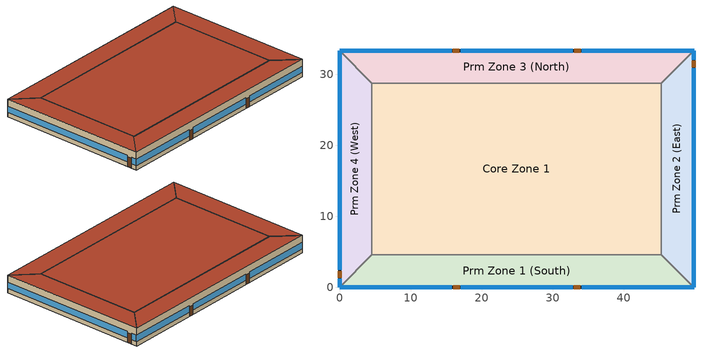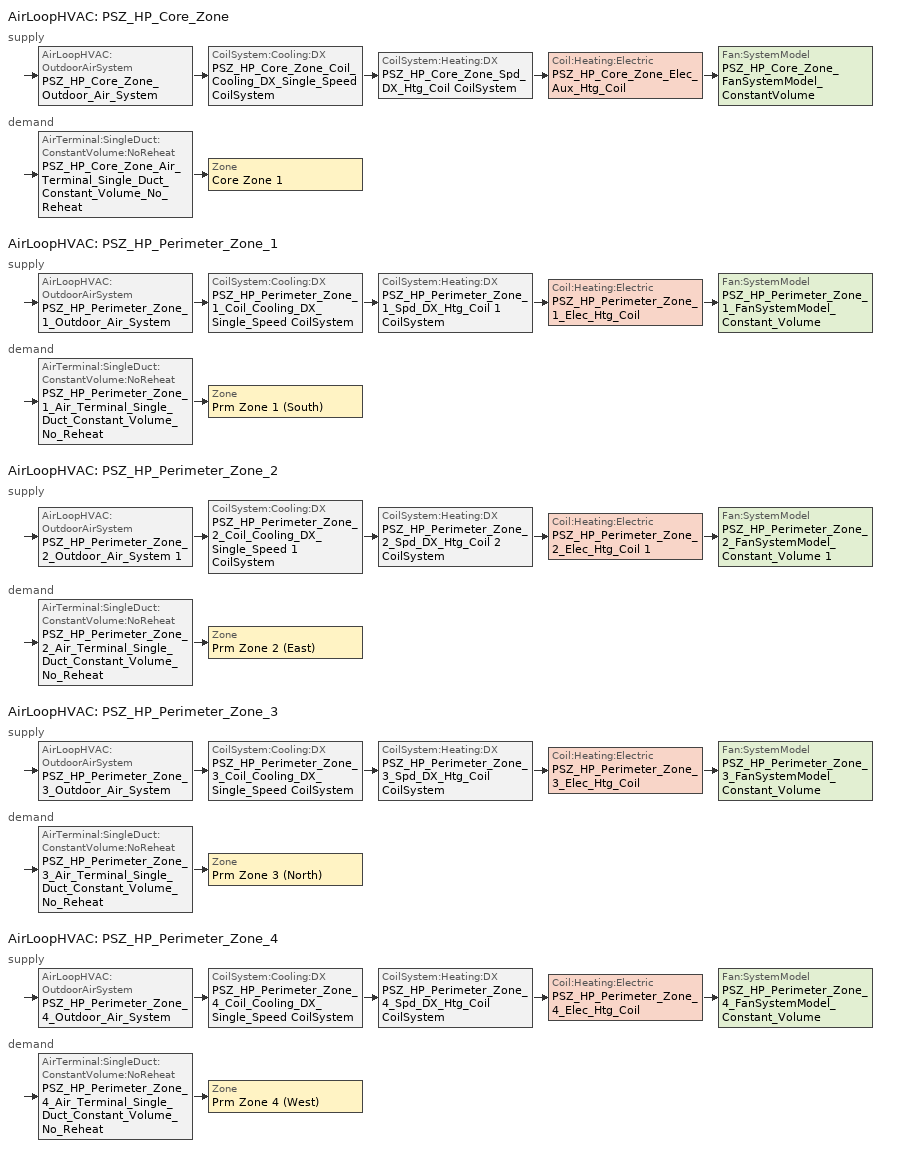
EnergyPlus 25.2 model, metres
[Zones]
Core Zone 1
 floor ground (Slab-on-grade Type 1): 45.32,28.71 45.32,4.57 4.57,4.57 4.57,28.71 z0
 wall to Prm Zone 2 (East) (Interior Wall): 45.32,4.57 45.32,28.71 z0:3.96
 wall to Prm Zone 3 (North) (Interior Wall): 45.32,28.71 4.57,28.71 z0:3.96
 wall to Prm Zone 1 (South) (Interior Wall): 4.57,4.57 45.32,4.57 z0:3.96
 wall to Prm Zone 4 (West) (Interior Wall): 4.57,28.71 4.57,4.57 z0:3.96
 roof outside (Roof Type 1): 45.32,4.57 45.32,28.71 4.57,28.71 4.57,4.57 z3.96
Prm Zone 1 (South)
 floor ground (Slab-on-grade Type 1): 45.32,4.57 49.9,0 0,0 4.57,4.57 z0
 wall outside (Exterior Wall Type 1): 0,0 49.9,0 z0:3.96
 wall to Prm Zone 2 (East) (Interior Wall): 49.9,0 45.32,4.57 z0:3.96
 wall to Prm Zone 4 (West) (Interior Wall): 4.57,4.57 0,0 z0:3.96
 window (Vertical Fenestration Type 1): 34.09,0 49.91,0 / 0,0 15.82,0 / 17.04,0 32.87,0 z1:2.4
 door (Swinging Door): 33.01,0 33.93,0 / 15.98,0 16.9,0 z0:2.13
 roof outside (Roof Type 1): 49.9,0 45.32,4.57 4.57,4.57 0,0 z3.96
Prm Zone 2 (East)
 floor ground (Slab-on-grade Type 1): 49.9,33.28 49.9,0 45.32,4.57 45.32,28.71 z0
 wall outside (Exterior Wall Type 2): 49.9,0 49.9,33.28 z0:3.96
 wall to Prm Zone 3 (North) (Interior Wall): 49.9,33.28 45.32,28.71 z0:3.96
 window (Vertical Fenestration Type 1): 49.9,0 49.9,30.84 / 49.9,32.05 49.9,33.27 z1:2.4
 door (Swinging Door): 49.9,30.99 49.9,31.9 z0:2.13
 roof outside (Roof Type 1): 49.9,0 49.9,33.28 45.32,28.71 45.32,4.57 z3.96
Prm Zone 3 (North)
 floor ground (Slab-on-grade Type 2): 49.9,33.28 45.32,28.71 4.57,28.71 0,33.28 z0
 wall outside (Exterior Wall Type 3): 49.9,33.28 0,33.28 z0:3.96
 wall to Prm Zone 4 (West) (Interior Wall): 0,33.28 4.57,28.71 z0:3.96
 window (Vertical Fenestration Type 1): 49.91,33.28 34.09,33.28 / 32.87,33.28 17.04,33.28 / 15.82,33.28 0,33.28 z1:2.4
 door (Swinging Door): 33.94,33.28 33.03,33.28 / 16.84,33.28 15.93,33.28 z0:2.13
 roof outside (Roof Type 2): 45.32,28.71 49.9,33.28 0,33.28 4.57,28.71 z3.96
Prm Zone 4 (West)
 floor ground (Slab-on-grade Type 2): 0,33.28 4.57,28.71 4.57,4.57 0,0 z0
 wall outside (Exterior Wall Type 3): 0,33.28 0,0 z0:3.96
 window (Vertical Fenestration Type 1): 0,33.27 0,2.44 / 0,1.22 0,0 z1:2.4
 door (Swinging Door): 0,2.28 0,1.37 z0:2.13
 roof outside (Roof Type 3): 0,0 4.57,4.57 4.57,28.71 0,33.28 z3.96
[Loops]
AirLoopHVAC 'PSZ_HP_Core_Zone'
 supply: AirLoopHVAC:OutdoorAirSystem 'PSZ_HP_Core_Zone_Outdoor_Air_System' > CoilSystem:Cooling:DX 'PSZ_HP_Core_Zone_Coil_Cooling_DX_Single_Speed CoilSystem' > CoilSystem:Heating:DX 'PSZ_HP_Core_Zone_Spd_DX_Htg_Coil CoilSystem' > Coil:Heating:Electric 'PSZ_HP_Core_Zone_Elec_Aux_Htg_Coil' > Fan:SystemModel 'PSZ_HP_Core_Zone_FanSystemModel_ConstantVolume'
 demand: AirTerminal:SingleDuct:ConstantVolume:NoReheat 'PSZ_HP_Core_Zone_Air_Terminal_Single_Duct_Constant_Volume_No_Reheat' > Zone 'Core Zone 1'
AirLoopHVAC 'PSZ_HP_Perimeter_Zone_1'
 supply: AirLoopHVAC:OutdoorAirSystem 'PSZ_HP_Perimeter_Zone_1_Outdoor_Air_System' > CoilSystem:Cooling:DX 'PSZ_HP_Perimeter_Zone_1_Coil_Cooling_DX_Single_Speed CoilSystem' > CoilSystem:Heating:DX 'PSZ_HP_Perimeter_Zone_1_Spd_DX_Htg_Coil 1 CoilSystem' > Coil:Heating:Electric 'PSZ_HP_Perimeter_Zone_1_Elec_Htg_Coil' > Fan:SystemModel 'PSZ_HP_Perimeter_Zone_1_FanSystemModel_Constant_Volume'
 demand: AirTerminal:SingleDuct:ConstantVolume:NoReheat 'PSZ_HP_Perimeter_Zone_1_Air_Terminal_Single_Duct_Constant_Volume_No_Reheat' > Zone 'Prm Zone 1 (South)'
AirLoopHVAC 'PSZ_HP_Perimeter_Zone_2'
 supply: AirLoopHVAC:OutdoorAirSystem 'PSZ_HP_Perimeter_Zone_2_Outdoor_Air_System 1' > CoilSystem:Cooling:DX 'PSZ_HP_Perimeter_Zone_2_Coil_Cooling_DX_Single_Speed 1 CoilSystem' > CoilSystem:Heating:DX 'PSZ_HP_Perimeter_Zone_2_Spd_DX_Htg_Coil 2 CoilSystem' > Coil:Heating:Electric 'PSZ_HP_Perimeter_Zone_2_Elec_Htg_Coil 1' > Fan:SystemModel 'PSZ_HP_Perimeter_Zone_2_FanSystemModel_Constant_Volume 1'
 demand: AirTerminal:SingleDuct:ConstantVolume:NoReheat 'PSZ_HP_Perimeter_Zone_2_Air_Terminal_Single_Duct_Constant_Volume_No_Reheat' > Zone 'Prm Zone 2 (East)'
AirLoopHVAC 'PSZ_HP_Perimeter_Zone_3'
 supply: AirLoopHVAC:OutdoorAirSystem 'PSZ_HP_Perimeter_Zone_3_Outdoor_Air_System' > CoilSystem:Cooling:DX 'PSZ_HP_Perimeter_Zone_3_Coil_Cooling_DX_Single_Speed CoilSystem' > CoilSystem:Heating:DX 'PSZ_HP_Perimeter_Zone_3_Spd_DX_Htg_Coil CoilSystem' > Coil:Heating:Electric 'PSZ_HP_Perimeter_Zone_3_Elec_Htg_Coil' > Fan:SystemModel 'PSZ_HP_Perimeter_Zone_3_FanSystemModel_Constant_Volume'
 demand: AirTerminal:SingleDuct:ConstantVolume:NoReheat 'PSZ_HP_Perimeter_Zone_3_Air_Terminal_Single_Duct_Constant_Volume_No_Reheat' > Zone 'Prm Zone 3 (North)'
AirLoopHVAC 'PSZ_HP_Perimeter_Zone_4'
 supply: AirLoopHVAC:OutdoorAirSystem 'PSZ_HP_Perimeter_Zone_4_Outdoor_Air_System' > CoilSystem:Cooling:DX 'PSZ_HP_Perimeter_Zone_4_Coil_Cooling_DX_Single_Speed CoilSystem' > CoilSystem:Heating:DX 'PSZ_HP_Perimeter_Zone_4_Spd_DX_Htg_Coil CoilSystem' > Coil:Heating:Electric 'PSZ_HP_Perimeter_Zone_4_Elec_Htg_Coil' > Fan:SystemModel 'PSZ_HP_Perimeter_Zone_4_FanSystemModel_Constant_Volume'
 demand: AirTerminal:SingleDuct:ConstantVolume:NoReheat 'PSZ_HP_Perimeter_Zone_4_Air_Terminal_Single_Duct_Constant_Volume_No_Reheat' > Zone 'Prm Zone 4 (West)'
[Building]
Model for 229 Test Cases: North Axis {deg}=0; Terrain=City; Loads Convergence Tolerance Value {W}=0.04; Temperature Convergence Tolerance Value {deltaC}=0.2; Solar Distribution=FullInteriorAndExterior; Maximum Number of Warmup Days=25; Minimum Number of Warmup Days=6
[Site:Location]
Denver.Intl.AP: Latitude {deg}=39.833; Longitude {deg}=-104.658; Time Zone {hr}=-7; Elevation {m}=1650.2
[Site:GroundTemperature:BuildingSurface]
21, 21, 21, 21, 21, 21, 21, 21, 21, 21, 21, 21
[SizingPeriod:DesignDay] Day of Month=21; Dry-Bulb Temperature Range Modifier Type=DefaultMultipliers; Humidity Condition Type=Wetbulb; Barometric Pressure {Pa}=83009; Rain Indicator=No; Snow Indicator=No; Daylight Saving Time Indicator=No; Begin Environment Reset Mode=FullResetAtBeginEnvironment
Name | Month | Day Type | Maximum Dry-Bulb Temperature {C} | Daily Dry-Bulb Temperature Range {deltaC} | Wetbulb or DewPoint at Maximum Dry-Bulb {C} | Wind Speed {m/s} | Wind Direction {deg} | Solar Model Indicator | Sky Clearness
Denver.Intl.AP Ann Clg 1% Condns DB=>MWB | 7 | SummerDesignDay | 33.5 | 17.3 | 15.4 | 4.2 | 20 | ASHRAETau2017
Denver.Intl.AP Ann Htg 99% Condns DB | 12 | WinterDesignDay | -14.6 | 0 | -14.6 | 3.4 | 230 | ASHRAEClearSky | 0
[Material] Thermal Absorptance=0.9; Solar Absorptance=0.7
Name | Roughness | Thickness {m} | Conductivity {W/m-K} | Density {kg/m3} | Specific Heat {J/kg-K} | Visible Absorptance
Exterior Wall Type 1 Gypsum Board | MediumSmooth | 0.0159 | 0.16 | 800 | 1090 | 0.7
Exterior Wall Type 1 Insulation | Smooth | 0.062 | 0.037 | 9.6 | 838 | 0.7
Exterior Wall Type 1 Stucco; Exterior Wall Type 2 Stucco | Smooth | 0.0254 | 0.72 | 1856 | 840 | 0.7
Exterior Wall Type 2 Gypsum Board | MediumSmooth | 0.099 | 0.16 | 800 | 1090 | 0.7
Exterior Wall Type 2 Insulation | Smooth | 0.179 | 0.037 | 9.6 | 838 | 0.7
Insulation for Slab on grade Type 2 | Smooth | 0.1143 | 0.04 | 91.31 | 838 | 0.7
Roof Type 1 Built-up roofing | VeryRough | 0.0095 | 0.16 | 1120 | 1460 | 0.7
Roof Type 1 Continuous Insulation | Smooth | 0.0527 | 0.02 | 32 | 922 | 0.7
Roof Type 1 Metal Deck; Roof Type 2 Metal Deck | Smooth | 0.0008 | 45.28 | 7824 | 500 | 0.2
Roof Type 2 Continuous Insulation | Smooth | 0.106 | 0.02 | 32 | 922 | 0.7
Slab-on-grade Type 1 Concrete; Slab-on-grade Type 2 Concrete | MediumSmooth | 0.1016 | 2.31 | 2322 | 832 | 0.8
Wood 6in | MediumSmooth | 0.15 | 0.12 | 540 | 1210 | 0.7
[Material:NoMass] Thermal Absorptance=0.9; Solar Absorptance=0.7; Visible Absorptance=0.7
Name | Roughness | Thermal Resistance {m2-K/W}
Exterior Wall Type 3 Total surface-to-surface thermal resistance | Smooth | 1.95
Interior Wall surface-to-surface thermal resistance | Smooth | 0.35
Opaque Door Panel | MediumRough | 0.475964
Roof Type 2 Built-up roofing | Smooth | 0.059
Roof Type 3 Total surface-to-surface thermal resistance | Smooth | 2.66
[WindowMaterial:SimpleGlazingSystem]
Vertical Fenestration Type 1 simple material: U-Factor {W/m2-K}=3.29; Solar Heat Gain Coefficient=0.387; Visible Transmittance=0.417
[Construction]
Exterior Wall Type 1: Exterior Wall Type 1 Stucco, Exterior Wall Type 1 Gypsum Board, Exterior Wall Type 1 Insulation, Exterior Wall Type 1 Gypsum Board
Exterior Wall Type 2: Exterior Wall Type 2 Stucco, Exterior Wall Type 2 Gypsum Board, Exterior Wall Type 2 Insulation, Exterior Wall Type 2 Gypsum Board
Exterior Wall Type 3: Exterior Wall Type 3 Total surface-to-surface thermal resistance
Interior Furnishings: Wood 6in
Interior Wall: Interior Wall surface-to-surface thermal resistance
Roof Type 1: Roof Type 1 Built-up roofing, Roof Type 1 Continuous Insulation, Roof Type 1 Metal Deck
Roof Type 2: Roof Type 2 Metal Deck, Roof Type 2 Continuous Insulation, Roof Type 2 Built-up roofing
Roof Type 3: Roof Type 3 Total surface-to-surface thermal resistance
Slab-on-grade Type 1: Slab-on-grade Type 1 Concrete
Slab-on-grade Type 2: Slab-on-grade Type 2 Concrete, Insulation for Slab on grade Type 2
Swinging Door: Opaque Door Panel
Vertical Fenestration Type 1: Vertical Fenestration Type 1 simple material
[Zone] Multiplier=1; Ceiling Height {m}=3.96; Part of Total Floor Area=Yes
Core Zone 1; Prm Zone 1 (South); Prm Zone 2 (East); Prm Zone 3 (North); Prm Zone 4 (West)
[Space]
Name | Zone
Core_Space_1 | Core Zone 1
Perimeter_Space_1 | Prm Zone 1 (South)
Perimeter_Space_2 | Prm Zone 2 (East)
Perimeter_Space_3 | Prm Zone 3 (North)
Perimeter_Space_4 | Prm Zone 4 (West)
[InternalMass] Construction=Interior Furnishings
Name | Zone or ZoneList | Space or SpaceList | Surface Area {m2}
Core_bottom Internal Mass | Core Zone 1 | Core_Space_1 | 1967.31
Perimeter_bot_ZN_1 Internal Mass | Prm Zone 1 (South) | Perimeter_Space_1 | 414.719
Perimeter_bot_ZN_2 Internal Mass | Prm Zone 2 (East) | Perimeter_Space_2 | 262.544
Perimeter_bot_ZN_3 Internal Mass | Prm Zone 3 (North) | Perimeter_Space_3 | 414.719
Perimeter_bot_ZN_4 Internal Mass | Prm Zone 4 (West) | Perimeter_Space_4 | 262.544
[Lights] Design Level Calculation Method=Watts/Area; Watts per Floor Area {W/m2}=11.033; Return Air Fraction=0; Fraction Radiant=0.7; Fraction Visible=0.2; Fraction Replaceable=1
Name | Zone or ZoneList or Space or SpaceList | Schedule
Core_bottom Lighting | Core_Space_1 | Core_Space_Lighting_Sch
Perimeter_bot_ZN_1 Lighting | Perimeter_Space_1 | Perimeter_Space_1_Lighting_Sch
Perimeter_bot_ZN_2 Lighting | Perimeter_Space_2 | Perimeter_Space_2_Lighting_Sch
Perimeter_bot_ZN_3 Lighting | Perimeter_Space_3 | Perimeter_Space_3_Lighting_Sch
Perimeter_bot_ZN_4 Lighting | Perimeter_Space_4 | Perimeter_Space_4_Lighting_Sch
[People] Number of People Calculation Method=People/Area; People per Floor Area {person/m2}=0.0538196; Fraction Radiant=0.3; Sensible Heat Fraction=0.55; Activity Level Schedule=People heating rate
Name | Zone or ZoneList or Space or SpaceList | Number of People Schedule
Core_bottom People | Core_Space_1 | Core_Space Occupant Sch
Perimeter_bot_ZN_1 People | Perimeter_Space_1 | Perimeter_Space_1_Occupant_Sch
Perimeter_bot_ZN_2 People | Perimeter_Space_2 | Perimeter_Space_2_Occupant_Sch
Perimeter_bot_ZN_3 People | Perimeter_Space_3 | Perimeter_Space_3_Occupant_Sch
Perimeter_bot_ZN_4 People | Perimeter_Space_4 | Perimeter_Space_4_Occupant_Sch
[ElectricEquipment] Design Level Calculation Method=Watts/Area; Watts per Floor Area {W/m2}=8.07; Fraction Latent=0; Fraction Radiant=0.2; Fraction Lost=0
Name | Zone or ZoneList or Space or SpaceList | Schedule
Core_bottom Elec Equip | Core_Space_1 | Core_Space_Elec_Equip_Sch
Perimeter_bot_ZN_1 Elec Equip | Perimeter_Space_1 | Perimeter_Space_1_Elec_Equip_Sch
Perimeter_bot_ZN_2 Elec Equip | Perimeter_Space_2 | Perimeter_Space_2_Elec_Equip_Sch
Perimeter_bot_ZN_3 Elec Equip | Perimeter_Space_3 | Perimeter_Space_3_Elec_Equip_Sch
Perimeter_bot_ZN_4 Elec Equip | Perimeter_Space_4 | Perimeter_bot_ZN_4 Elec Equip Sch
[ZoneInfiltration:DesignFlowRate] Constant Term Coefficient=1; Velocity Term Coefficient=0
Name | Zone or ZoneList or Space or SpaceList | Design Flow Rate Calculation Method | Air Changes per Hour {1/hr} | Flow Rate per Exterior Surface Area {m3/s-m2} | Schedule | Flow Rate per Floor Area {m3/s-m2}
Infiltration_Method_1_Core_Zone | Core_Space_1 | AirChanges/Hour | 0
Infiltration_Method_1_Zone_1 | Perimeter_Space_1 | AirChanges/Hour | 0.5
Infiltration_Method_2_Zone_2 | Perimeter_Space_2 | Flow/ExteriorWallArea |  | 0.000586232
Infiltration_Method_3_Zone_3 | Perimeter_Space_3 | Flow/Area |  |  | Constant Schedule | 0.000388417
Infiltration_Method_3_Zone_4 | Perimeter_Space_4 | Flow/Area |  |  | Constant Schedule | 0.000409092
[ZoneControl:Thermostat] Temperature Difference Between Cutout And Setpoint {deltaC}=0
Name | Zone or ZoneList | Control Type Schedule | Control 1
Core Zone 1 Thermostat | Core Zone 1 | Core Zone 1 Thermostat Schedule | Core_bottom Setpoints
Prm Zone 1 (South) Thermostat | Prm Zone 1 (South) | Prm Zone 1 (South) Thermostat Schedule | Perimeter_bot_ZN_1 Setpoints
Prm Zone 2 (East) Thermostat | Prm Zone 2 (East) | Prm Zone 2 (East) Thermostat Schedule | Perimeter_bot_ZN_2 Setpoints
Prm Zone 3 (North) Thermostat | Prm Zone 3 (North) | Prm Zone 3 (North) Thermostat Schedule | Perimeter_bot_ZN_3 Setpoints
Prm Zone 4 (West) Thermostat | Prm Zone 4 (West) | Prm Zone 4 (West) Thermostat Schedule | Perimeter_bot_ZN_4 Setpoints
[ThermostatSetpoint:DualSetpoint] Heating Setpoint Temperature Schedule=Heating Thermostat Setpoint; Cooling Setpoint Temperature Schedule=Cooling Themostat Setpoint
Core_bottom Setpoints; Perimeter_bot_ZN_1 Setpoints; Perimeter_bot_ZN_2 Setpoints; Perimeter_bot_ZN_3 Setpoints; Perimeter_bot_ZN_4 Setpoints
[AirTerminal:SingleDuct:ConstantVolume:NoReheat] Availability Schedule=Always On Discrete; Maximum Air Flow Rate {m3/s}=AutoSize
PSZ_HP_Core_Zone_Air_Terminal_Single_Duct_Constant_Volume_No_Reheat; PSZ_HP_Perimeter_Zone_1_Air_Terminal_Single_Duct_Constant_Volume_No_Reheat; PSZ_HP_Perimeter_Zone_2_Air_Terminal_Single_Duct_Constant_Volume_No_Reheat; PSZ_HP_Perimeter_Zone_3_Air_Terminal_Single_Duct_Constant_Volume_No_Reheat; PSZ_HP_Perimeter_Zone_4_Air_Terminal_Single_Duct_Constant_Volume_No_Reheat
[Zone equipment]
Core Zone 1: PSZ_HP_Core_Zone_Air_Terminal_Single_Duct_Constant_Volume_No_Reheat
Prm Zone 1 (South): PSZ_HP_Perimeter_Zone_1_Air_Terminal_Single_Duct_Constant_Volume_No_Reheat
Prm Zone 2 (East): PSZ_HP_Perimeter_Zone_2_Air_Terminal_Single_Duct_Constant_Volume_No_Reheat
Prm Zone 3 (North): PSZ_HP_Perimeter_Zone_3_Air_Terminal_Single_Duct_Constant_Volume_No_Reheat
Prm Zone 4 (West): PSZ_HP_Perimeter_Zone_4_Air_Terminal_Single_Duct_Constant_Volume_No_Reheat
[Sizing:Zone] Zone Cooling Design Supply Air Temperature Input Method=SupplyAirTemperature; Zone Cooling Design Supply Air Temperature {C}=12.8; Zone Heating Design Supply Air Temperature Input Method=SupplyAirTemperature; Zone Heating Design Supply Air Temperature {C}=32.2222; Zone Heating Design Supply Air Temperature Difference {deltaC}=11.11; Zone Cooling Design Supply Air Humidity Ratio {kgWater/kgDryAir}=0.0085; Zone Heating Design Supply Air Humidity Ratio {kgWater/kgDryAir}=0.008; Cooling Design Air Flow Method=DesignDay; Cooling Design Air Flow Rate {m3/s}=0; Cooling Minimum Air Flow per Zone Floor Area {m3/s-m2}=0.000762; Cooling Minimum Air Flow {m3/s}=0; Cooling Minimum Air Flow Fraction=0; Heating Design Air Flow Method=DesignDayWithLimit; Heating Design Air Flow Rate {m3/s}=0; Heating Maximum Air Flow per Zone Floor Area {m3/s-m2}=0; Heating Maximum Air Flow {m3/s}=0; Heating Maximum Air Flow Fraction=0.5; Account for Dedicated Outdoor Air System=No; Zone Load Sizing Method=Sensible Load Only No Latent Load; Zone Latent Cooling Design Supply Air Humidity Ratio Input Method=HumidityRatioDifference; Zone Cooling Design Supply Air Humidity Ratio Difference {kgWater/kgDryAir}=0.005; Zone Latent Heating Design Supply Air Humidity Ratio Input Method=HumidityRatioDifference; Zone Humidification Design Supply Air Humidity Ratio Difference {kgWater/kgDryAir}=0.005; Type of Space Sum to Use=Coincident
Name | Zone Cooling Design Supply Air Temperature Difference {deltaC} | Design Specification Outdoor Air Object | Design Specification Zone Air Distribution Object
Core Zone 1 | 8.33333 | Core Zone 1 DSOA Space List | Core Zone 1 Design Spec Zone Air Dist
Prm Zone 1 (South) | 11.1111 | Prm Zone 1 (South) DSOA Space List | Prm Zone 1 (South) Design Spec Zone Air Dist
Prm Zone 2 (East) | 11.1111 | Prm Zone 2 (East) DSOA Space List | Prm Zone 2 (East) Design Spec Zone Air Dist
Prm Zone 3 (North) | 11.1111 | Prm Zone 3 (North) DSOA Space List | Prm Zone 3 (North) Design Spec Zone Air Dist
Prm Zone 4 (West) | 11.1111 | Prm Zone 4 (West) DSOA Space List | Prm Zone 4 (West) Design Spec Zone Air Dist
[DesignSpecification:ZoneAirDistribution] Zone Air Distribution Effectiveness in Cooling Mode=1; Zone Air Distribution Effectiveness in Heating Mode=1; Minimum Zone Ventilation Efficiency=0
Core Zone 1 Design Spec Zone Air Dist; Prm Zone 1 (South) Design Spec Zone Air Dist; Prm Zone 2 (East) Design Spec Zone Air Dist; Prm Zone 3 (North) Design Spec Zone Air Dist; Prm Zone 4 (West) Design Spec Zone Air Dist
[Controller:MechanicalVentilation] Availability Schedule=Always On Discrete; Demand Controlled Ventilation=No; System Outdoor Air Method=ZoneSum
Name | Zone or ZoneList 1 | Design Specification Outdoor Air Object Name 1 | Design Specification Zone Air Distribution Object Name 1
Controller Mechanical Ventilation 1 | Core Zone 1 | Core_Zone_Design_OA | Core Zone 1 Design Spec Zone Air Dist
Controller Mechanical Ventilation 2 | Prm Zone 1 (South) | Perimeter_Zone_1_Design_OA | Prm Zone 1 (South) Design Spec Zone Air Dist
Controller Mechanical Ventilation 3 | Prm Zone 2 (East) | Perimeter_Zone_2_Design_OA | Prm Zone 2 (East) Design Spec Zone Air Dist
Controller Mechanical Ventilation 4 | Prm Zone 3 (North) | Perimeter_Zone_3_Design_OA | Prm Zone 3 (North) Design Spec Zone Air Dist
Controller Mechanical Ventilation 5 | Prm Zone 4 (West) | Perimeter_Zone_4_Design_OA | Prm Zone 4 (West) Design Spec Zone Air Dist
[DesignSpecification:OutdoorAir] Outdoor Air Method=Sum; Outdoor Air Flow per Person {m3/s-person}=0; Outdoor Air Flow per Zone Floor Area {m3/s-m2}=0.0006096; Outdoor Air Flow per Zone {m3/s}=0; Outdoor Air Flow Air Changes per Hour {1/hr}=0
Core_Zone_Design_OA; Perimeter_Zone_1_Design_OA; Perimeter_Zone_2_Design_OA; Perimeter_Zone_3_Design_OA; Perimeter_Zone_4_Design_OA
[DesignSpecification:OutdoorAir:SpaceList]
Name | Space 1 | Space 1 Design Specification Outdoor Air Object
Core Zone 1 DSOA Space List | Core_Space_1 | Core_Zone_Design_OA
Prm Zone 1 (South) DSOA Space List | Perimeter_Space_1 | Perimeter_Zone_1_Design_OA
Prm Zone 2 (East) DSOA Space List | Perimeter_Space_2 | Perimeter_Zone_2_Design_OA
Prm Zone 3 (North) DSOA Space List | Perimeter_Space_3 | Perimeter_Zone_3_Design_OA
Prm Zone 4 (West) DSOA Space List | Perimeter_Space_4 | Perimeter_Zone_4_Design_OA
[AirLoopHVAC] Design Supply Air Flow Rate {m3/s}=AutoSize; Design Return Air Flow Fraction of Supply Air Flow=1
PSZ_HP_Core_Zone; PSZ_HP_Perimeter_Zone_1; PSZ_HP_Perimeter_Zone_2; PSZ_HP_Perimeter_Zone_3; PSZ_HP_Perimeter_Zone_4
[Sizing:System] Type of Load to Size On=Sensible; Design Outdoor Air Flow Rate {m3/s}=Autosize; Central Heating Maximum System Air Flow Ratio=1; Preheat Design Temperature {C}=7; Preheat Design Humidity Ratio {kgWater/kgDryAir}=0.008; Precool Design Temperature {C}=12.8; Precool Design Humidity Ratio {kgWater/kgDryAir}=0.008; Central Cooling Design Supply Air Temperature {C}=12.8; Central Heating Design Supply Air Temperature {C}=40; Type of Zone Sum to Use=NonCoincident; 100% Outdoor Air in Cooling=No; 100% Outdoor Air in Heating=No; Central Cooling Design Supply Air Humidity Ratio {kgWater/kgDryAir}=0.0085; Central Heating Design Supply Air Humidity Ratio {kgWater/kgDryAir}=0.008; Cooling Supply Air Flow Rate Method=DesignDay; Cooling Supply Air Flow Rate {m3/s}=0; Cooling Supply Air Flow Rate Per Floor Area {m3/s-m2}=0.00996765; Cooling Fraction of Autosized Cooling Supply Air Flow Rate=1; Cooling Supply Air Flow Rate Per Unit Cooling Capacity {m3/s-W}=3.94755e-05; Heating Supply Air Flow Rate Method=DesignDay; Heating Supply Air Flow Rate {m3/s}=0; Heating Supply Air Flow Rate Per Floor Area {m3/s-m2}=0.00996765; Heating Fraction of Autosized Heating Supply Air Flow Rate=1; Heating Fraction of Autosized Cooling Supply Air Flow Rate=1; Heating Supply Air Flow Rate Per Unit Heating Capacity {m3/s-W}=3.15882e-05; System Outdoor Air Method=ZoneSum; Zone Maximum Outdoor Air Fraction=1; Cooling Design Capacity Method=CoolingDesignCapacity; Cooling Design Capacity {W}=Autosize; Cooling Design Capacity Per Floor Area {W/m2}=234.7; Fraction of Autosized Cooling Design Capacity=1; Heating Design Capacity Method=HeatingDesignCapacity; Heating Design Capacity {W}=Autosize; Heating Design Capacity Per Floor Area {W/m2}=157; Fraction of Autosized Heating Design Capacity=1; Central Cooling Capacity Control Method=OnOff; Occupant Diversity=Autosize
PSZ_HP_Core_Zone; PSZ_HP_Perimeter_Zone_1; PSZ_HP_Perimeter_Zone_2; PSZ_HP_Perimeter_Zone_3; PSZ_HP_Perimeter_Zone_4
[AvailabilityManager:NightCycle] Applicability Schedule=Always On Discrete; Fan Schedule=Perimeter_bot_ZN_1 OA Schedule; Control Type=CycleOnAny; Thermostat Tolerance {deltaC}=1; Cycling Run Time Control Type=FixedRunTime; Cycling Run Time {s}=3600
Availability Manager Night Cycle 1; Availability Manager Night Cycle 2; Availability Manager Night Cycle 3; Availability Manager Night Cycle 4; Availability Manager Night Cycle 5
[Controller:OutdoorAir] Minimum Outdoor Air Flow Rate {m3/s}=Autosize; Maximum Outdoor Air Flow Rate {m3/s}=Autosize; Economizer Control Type=DifferentialDryBulb; Economizer Control Action Type=ModulateFlow; Economizer Maximum Limit Dry-Bulb Temperature {C}=28; Economizer Maximum Limit Enthalpy {J/kg}=64000; Economizer Minimum Limit Dry-Bulb Temperature {C}=-100; Lockout Type=NoLockout; Minimum Limit Type=FixedMinimum; High Humidity Control=No; High Humidity Outdoor Air Flow Ratio=1; Control High Indoor Humidity Based on Outdoor Humidity Ratio=Yes; Heat Recovery Bypass Control Type=BypassWhenWithinEconomizerLimits; Economizer Operation Staging=InterlockedWithMechanicalCooling
Name | Mechanical Ventilation Controller
Controller Outdoor Air 1 | Controller Mechanical Ventilation 1
Controller Outdoor Air 2 | Controller Mechanical Ventilation 2
Controller Outdoor Air 3 | Controller Mechanical Ventilation 3
Controller Outdoor Air 4 | Controller Mechanical Ventilation 4
Controller Outdoor Air 5 | Controller Mechanical Ventilation 5
[HeatExchanger:AirToAir:SensibleAndLatent] Availability Schedule=Always On Discrete hvac_library; Nominal Supply Air Flow Rate {m3/s}=Autosize; Sensible Effectiveness at 100% Heating Air Flow=0.5; Latent Effectiveness at 100% Heating Air Flow=0.5; Sensible Effectiveness at 100% Cooling Air Flow=0.5; Latent Effectiveness at 100% Cooling Air Flow=0.5; Nominal Electric Power {W}=0; Supply Air Outlet Temperature Control=Yes; Heat Exchanger Type=Rotary; Frost Control Type=None; Threshold Temperature {C}=1.7; Economizer Lockout=Yes; Sensible Effectiveness of Heating Air Flow Curve=Air-to-Air Plate HX_SensHeatEff; Latent Effectiveness of Heating Air Flow Curve=Air-to-Air Plate HX_LatHeatEff; Sensible Effectiveness of Cooling Air Flow Curve=Air-to-Air Plate HX_SensCoolEff; Latent Effectiveness of Cooling Air Flow Curve=Air-to-Air Plate HX_LatCoolEff
PSZ_HP_Core_Zone_Air_to_Air_Wheel_HX; PSZ_HP_Perimeter_Zone_1_Air_to_Air_Plate_HX; PSZ_HP_Perimeter_Zone_2_Air_to_Air_Plate_HX 1; PSZ_HP_Perimeter_Zone_3_Air_to_Air_Plate_HX; PSZ_HP_Perimeter_Zone_4_Air_to_Air_Plate_HX
[SetpointManager:MixedAir] Control Variable=Temperature
Node 15 OS Default SPM; Node 11 OS Default SPM; Node 17 OS Default SPM; Node 27 OS Default SPM; Node 26 OS Default SPM; Node 31 OS Default SPM; Node 41 OS Default SPM; Node 40 OS Default SPM; Node 45 OS Default SPM; Node 55 OS Default SPM; Node 54 OS Default SPM; Node 59 OS Default SPM; Node 69 OS Default SPM; Node 68 OS Default SPM; Node 73 OS Default SPM
[CoilSystem:Cooling:DX] Availability Schedule=Always On Discrete
Name | Cooling Coil
PSZ_HP_Core_Zone_Coil_Cooling_DX_Single_Speed CoilSystem | PSZ_HP_Core_Zone_Coil_Cooling_DX_Single_Speed
PSZ_HP_Perimeter_Zone_1_Coil_Cooling_DX_Single_Speed CoilSystem | PSZ_HP_Perimeter_Zone_1_Coil_Cooling_DX_Single_Speed
PSZ_HP_Perimeter_Zone_2_Coil_Cooling_DX_Single_Speed 1 CoilSystem | PSZ_HP_Perimeter_Zone_2_Coil_Cooling_DX_Single_Speed 1
PSZ_HP_Perimeter_Zone_3_Coil_Cooling_DX_Single_Speed CoilSystem | PSZ_HP_Perimeter_Zone_3_Coil_Cooling_DX_Single_Speed
PSZ_HP_Perimeter_Zone_4_Coil_Cooling_DX_Single_Speed CoilSystem | PSZ_HP_Perimeter_Zone_4_Coil_Cooling_DX_Single_Speed
[SetpointManager:Scheduled] Control Variable=Temperature
Name | Schedule
Scheduled Deck Temp 1; Scheduled Deck Temp; Scheduled Deck Temp 2; Scheduled Deck Temp 3; Scheduled Deck Temp 4 | 55F_Clg_Coil_LAT
Scheduled Deck Temp 6; Scheduled Deck Temp 5; Scheduled Deck Temp 7; Scheduled Deck Temp 8; Scheduled Deck Temp 9 | 90F_Htg_Coil_LAT
[Coil:Cooling:DX:SingleSpeed] Availability Schedule=Always On Discrete; Gross Rated Total Cooling Capacity {W}=Autosize; Gross Rated Sensible Heat Ratio=Autosize; Gross Rated Cooling COP {W/W}=3.1; Rated Air Flow Rate {m3/s}=Autosize; 2017 Rated Evaporator Fan Power Per Volume Flow Rate {W/(m3/s)}=773.3; 2023 Rated Evaporator Fan Power Per Volume Flow Rate {W/(m3/s)}=934.4; Total Cooling Capacity Function of Temperature Curve=Curve Biquadratic 1; Total Cooling Capacity Function of Flow Fraction Curve=Curve Quadratic 1; Energy Input Ratio Function of Temperature Curve=Curve Biquadratic 2; Energy Input Ratio Function of Flow Fraction Curve=Curve Quadratic 2; Part Load Fraction Correlation Curve=Curve Quadratic 3; Minimum Outdoor Dry-Bulb Temperature for Compressor Operation {C}=-25; Nominal Time for Condensate Removal to Begin {s}=0; Ratio of Initial Moisture Evaporation Rate and Steady State Latent Capacity=0; Maximum Cycling Rate {cycles/hr}=0; Latent Capacity Time Constant {s}=0; Condenser Type=AirCooled; Evaporative Condenser Effectiveness=0.9; Evaporative Condenser Air Flow Rate {m3/s}=Autosize; Evaporative Condenser Pump Rated Power Consumption {W}=Autosize; Crankcase Heater Capacity {W}=0; Maximum Outdoor Dry-Bulb Temperature for Crankcase Heater Operation {C}=10; Basin Heater Capacity {W/K}=0; Basin Heater Setpoint Temperature {C}=2
PSZ_HP_Core_Zone_Coil_Cooling_DX_Single_Speed; PSZ_HP_Perimeter_Zone_1_Coil_Cooling_DX_Single_Speed; PSZ_HP_Perimeter_Zone_2_Coil_Cooling_DX_Single_Speed 1; PSZ_HP_Perimeter_Zone_3_Coil_Cooling_DX_Single_Speed; PSZ_HP_Perimeter_Zone_4_Coil_Cooling_DX_Single_Speed
[CoilSystem:Heating:DX] Availability Schedule=Always On Discrete hvac_library
Name | Heating Coil
PSZ_HP_Core_Zone_Spd_DX_Htg_Coil CoilSystem | PSZ_HP_Core_Zone_Spd_DX_Htg_Coil
PSZ_HP_Perimeter_Zone_1_Spd_DX_Htg_Coil 1 CoilSystem | PSZ_HP_Perimeter_Zone_1_Spd_DX_Htg_Coil 1
PSZ_HP_Perimeter_Zone_2_Spd_DX_Htg_Coil 2 CoilSystem | PSZ_HP_Perimeter_Zone_2_Spd_DX_Htg_Coil 2
PSZ_HP_Perimeter_Zone_3_Spd_DX_Htg_Coil CoilSystem | PSZ_HP_Perimeter_Zone_3_Spd_DX_Htg_Coil
PSZ_HP_Perimeter_Zone_4_Spd_DX_Htg_Coil CoilSystem | PSZ_HP_Perimeter_Zone_4_Spd_DX_Htg_Coil
[Coil:Heating:DX:SingleSpeed] Availability Schedule=Always On Discrete hvac_library; Gross Rated Heating Capacity {W}=Autosize; Gross Rated Heating COP {W/W}=3.1; Rated Air Flow Rate {m3/s}=Autosize; 2017 Rated Supply Fan Power Per Volume Flow Rate {W/(m3/s)}=773.3; 2023 Rated Supply Fan Power Per Volume Flow Rate {W/(m3/s)}=934.4; Heating Capacity Function of Temperature Curve=OS:Curve:Biquadratic 7; Heating Capacity Function of Flow Fraction Curve=OS:Curve:Quadratic 8; Energy Input Ratio Function of Temperature Curve=OS:Curve:Biquadratic 8; Energy Input Ratio Function of Flow Fraction Curve=OS:Curve:Quadratic 9; Part Load Fraction Correlation Curve=OS:Curve:Quadratic 10; Minimum Outdoor Dry-Bulb Temperature for Compressor Operation {C}=-23.3333; Maximum Outdoor Dry-Bulb Temperature for Defrost Operation {C}=5; Crankcase Heater Capacity {W}=0; Maximum Outdoor Dry-Bulb Temperature for Crankcase Heater Operation {C}=4.44444; Defrost Strategy=Resistive; Defrost Control=Timed; Defrost Time Period Fraction=0.166667; Resistive Defrost Heater Capacity {W}=2000
PSZ_HP_Core_Zone_Spd_DX_Htg_Coil; PSZ_HP_Perimeter_Zone_1_Spd_DX_Htg_Coil 1; PSZ_HP_Perimeter_Zone_2_Spd_DX_Htg_Coil 2; PSZ_HP_Perimeter_Zone_3_Spd_DX_Htg_Coil; PSZ_HP_Perimeter_Zone_4_Spd_DX_Htg_Coil
[Coil:Heating:Electric] Availability Schedule=Always On Discrete; Efficiency=1; Nominal Capacity {W}=Autosize
PSZ_HP_Core_Zone_Elec_Aux_Htg_Coil; PSZ_HP_Perimeter_Zone_1_Elec_Htg_Coil; PSZ_HP_Perimeter_Zone_2_Elec_Htg_Coil 1; PSZ_HP_Perimeter_Zone_3_Elec_Htg_Coil; PSZ_HP_Perimeter_Zone_4_Elec_Htg_Coil
[Fan:SystemModel] Availability Schedule=Always On Discrete hvac_library; Design Maximum Air Flow Rate {m3/s}=Autosize; Speed Control Method=Discrete; Electric Power Minimum Flow Rate Fraction=0.2; Design Pressure Rise {Pa}=250; Motor Efficiency=0.9; Motor In Air Stream Fraction=1; Design Electric Power Consumption {W}=Autosize; Design Power Sizing Method=PowerPerFlow; Electric Power Per Unit Flow Rate {W/(m3/s)}=635.664; Electric Power Per Unit Flow Rate Per Unit Pressure {W/((m3/s)-Pa)}=2.22045e-16; Fan Total Efficiency=0.7; Motor Loss Radiative Fraction=0; Number of Speeds=1
PSZ_HP_Core_Zone_FanSystemModel_ConstantVolume; PSZ_HP_Perimeter_Zone_1_FanSystemModel_Constant_Volume; PSZ_HP_Perimeter_Zone_2_FanSystemModel_Constant_Volume 1; PSZ_HP_Perimeter_Zone_3_FanSystemModel_Constant_Volume; PSZ_HP_Perimeter_Zone_4_FanSystemModel_Constant_Volume
[SetpointManager:Scheduled:DualSetpoint] Control Variable=Temperature; High Setpoint Schedule=Min Max Temp w Deadband 90F Temp sch; Low Setpoint Schedule=Min Max Temp w Deadband 55F Temp sch
Min Max Temp w Deadband; Min Max Temp w Deadband 1; Min Max Temp w Deadband 2; Min Max Temp w Deadband 3; Min Max Temp w Deadband 4
[EnergyManagementSystem:Sensor]
EFC_meter: Output:Variable or Output:Meter=Electricity:Facility
[Schedule:Compact]
Core_Space_Lighting_Sch; Perimeter_Space_1_Lighting_Sch; Perimeter_Space_2_Lighting_Sch; Perimeter_Space_3_Lighting_Sch; Perimeter_Space_4_Lighting_Sch: Through: 12/31, For: Weekdays, Until: 5:00, 0.05, Until: 6:00, 0.1, Until: 7:00, 0.0862326, Until: 8:00, 0.258698, Until: 17:00, 0.776093, Until: 18:00, 0.431163, Until: 20:00, 0.258698, Until: 22:00, 0.172465, Until: 23:00, 0.0862326, Until: 24:00, 0.0431163, For: SummerDesignDay, Until: 24:00, 1, For: Saturday, Until: 6:00, 0.05, Until: 8:00, 0.0862326, Until: 12:00, 0.258698, Until: 17:00, 0.129349, Until: 19:00, 0.0431163, Until: 24:00, 0.05, For: WinterDesignDay, Until: 24:00, 0, For: Sunday Holidays AllOtherDays, Until: 6:00, 0.05, Until: 18:00, 0.0431163, Until: 24:00, 0.05
Core_Space Occupant Sch; Perimeter_Space_1_Occupant_Sch; Perimeter_Space_2_Occupant_Sch; Perimeter_Space_3_Occupant_Sch; Perimeter_Space_4_Occupant_Sch: Through: 12/31, For: Weekdays, Until: 06:00, 0, Until: 07:00, 0.1, Until: 08:00, 0.2, Until: 10:00, 0.95, Until: 11:00, 0.975703, Until: 12:00, 0.95, Until: 13:00, 0.513528, Until: 14:00, 0.95, Until: 15:00, 0.975703, Until: 17:00, 0.95, Until: 18:00, 0.3, Until: 22:00, 0.1, Until: 23:00, 0.05, Until: 24:00, 0.05, For: Saturday, Until: 06:00, 0, Until: 07:00, 0.1, Until: 08:00, 0.1, Until: 10:00, 0.3, Until: 11:00, 0.308117, Until: 12:00, 0.3, Until: 13:00, 0.102706, Until: 14:00, 0.1, Until: 15:00, 0.102706, Until: 17:00, 0.1, Until: 18:00, 0.05, Until: 19:00, 0.05, Until: 24:00, 0, For: SummerDesignDay, Until: 06:00, 1, Until: 22:00, 1, Until: 24:00, 1, For: WinterDesignDay, Until: 24:00, 0, For:Sunday Holidays AllOtherDays, Until: 06:00, 0, Until: 18:00, 0.05, Until: 24:00, 0
Core_Space_Elec_Equip_Sch; Perimeter_Space_1_Elec_Equip_Sch; Perimeter_Space_2_Elec_Equip_Sch; Perimeter_Space_3_Elec_Equip_Sch; Perimeter_bot_ZN_4 Elec Equip Sch: Through: 12/31, For: Weekdays, Until: 06:00, 0.307674, Until: 08:00, 0.381235, Until: 12:00, 0.857778, Until: 13:00, 0.76247, Until: 17:00, 0.857778, Until: 18:00, 0.476543, Until: 24:00, 0.381235, For: SummerDesignDay, Until: 24:00, 1, For: Saturday, Until: 06:00, 0.230755, Until: 08:00, 0.381235, Until: 12:00, 0.476543, Until: 17:00, 0.33358, Until: 19:00, 0.285926, Until: 24:00, 0.230755, For: WinterDesignDay, Until: 24:00, 0, For: Sunday Holidays AllOtherDays, Until: 06:00, 0.230755, Until: 18:00, 0.285926, Until: 24:00, 0.230755
Core Zone 1 Thermostat Schedule; Prm Zone 1 (South) Thermostat Schedule; Prm Zone 2 (East) Thermostat Schedule; Prm Zone 3 (North) Thermostat Schedule; Prm Zone 4 (West) Thermostat Schedule: Through: 12/31, For: AllDays, Until: 24:00, 4
Perimeter_bot_ZN_1 OA Schedule: Through: 12/31, For: Weekdays SummerDesignDay, Until: 06:00, 0, Until: 22:00, 1, Until: 24:00, 0, For: Saturday WinterDesignDay, Until: 06:00, 0, Until: 18:00, 1, Until: 24:00, 0, For: AllOtherDays, Until: 24:00, 0
[Schedule:Constant]
People heating rate: ActivityLevel, 120
Always On Discrete: OnOff, 1
Always On Discrete hvac_library: OnOff hvac_library, 1
[Schedule:Day:Interval]
Weekday: No, 05:00, 15.6, 22:00, 21, 24:00, 15.6
Saturdays 1: No, 05:00, 15.6, 17:00, 21, 24:00, 15.6
Sundays 2: No, 24:00, 15.6
Schedule Day 11: No, 24:00, 21.1111
Weekdays: No, 05:00, 26.7, 22:00, 24, 24:00, 26.1005
Saturdays: No, 05:00, 26.7, 17:00, 24, 24:00, 26.7
Sundays: No, 24:00, 26.7
Schedule Day 10: No, 24:00, 23.8889
Min Max Temp w Deadband 55F Temp sch; Min Max Temp w Deadband 55F Temp sch 2: No, 24:00, 12.7778
Min Max Temp w Deadband 55F Temp sch 3; Min Max Temp w Deadband 90F Temp sch 2: No, 24:00, 32.2222
Schedule Day 6; Schedule Day 8; Schedule Day 9: No, 24:00, 1
[Schedule:Week:Daily]
Heating Thermostat Setpoint Week Rule - Jan1-Jan2: Weekday, Weekday, Weekday, Weekday, Weekday, Weekday, Saturdays 1, Weekday, Weekday, Schedule Day 11, Weekday, Weekday
Heating Thermostat Setpoint Week Rule - Jan3-Dec31: Sundays 2, Weekday, Weekday, Weekday, Weekday, Weekday, Saturdays 1, Weekday, Weekday, Schedule Day 11, Weekday, Weekday
Cooling Themostat Setpoint Week Rule - Jan1-Jan2: Weekdays, Weekdays, Weekdays, Weekdays, Weekdays, Weekdays, Saturdays, Weekdays, Schedule Day 10, Weekdays, Weekdays, Weekdays
Cooling Themostat Setpoint Week Rule - Jan3-Dec31: Sundays, Weekdays, Weekdays, Weekdays, Weekdays, Weekdays, Saturdays, Weekdays, Schedule Day 10, Weekdays, Weekdays, Weekdays
55F_Clg_Coil_LAT Week Rule - Jan1-Dec31: Min Max Temp w Deadband 55F Temp sch 2, Min Max Temp w Deadband 55F Temp sch 2, Min Max Temp w Deadband 55F Temp sch 2, Min Max Temp w Deadband 55F Temp sch 2, Min Max Temp w Deadband 55F Temp sch 2, Min Max Temp w Deadband 55F Temp sch 2, Min Max Temp w Deadband 55F Temp sch 2, Min Max Temp w Deadband 55F Temp sch 2, Min Max Temp w Deadband 55F Temp sch 2, Min Max Temp w Deadband 55F Temp sch 2, Min Max Temp w Deadband 55F Temp sch 2, Min Max Temp w Deadband 55F Temp sch 2
90F_Htg_Coil_LAT Week Rule - Jan1-Dec31: Min Max Temp w Deadband 55F Temp sch 3, Min Max Temp w Deadband 55F Temp sch 3, Min Max Temp w Deadband 55F Temp sch 3, Min Max Temp w Deadband 55F Temp sch 3, Min Max Temp w Deadband 55F Temp sch 3, Min Max Temp w Deadband 55F Temp sch 3, Min Max Temp w Deadband 55F Temp sch 3, Min Max Temp w Deadband 55F Temp sch 3, Min Max Temp w Deadband 55F Temp sch 3, Min Max Temp w Deadband 55F Temp sch 3, Min Max Temp w Deadband 55F Temp sch 3, Min Max Temp w Deadband 55F Temp sch 3
Constant Schedule Week Rule - Jan1-Dec31: Schedule Day 6, Schedule Day 6, Schedule Day 6, Schedule Day 6, Schedule Day 6, Schedule Day 6, Schedule Day 6, Schedule Day 6, Schedule Day 8, Schedule Day 9, Schedule Day 6, Schedule Day 6
Min Max Temp w Deadband 55F Temp sch Week Rule - Jan1-Dec31: Min Max Temp w Deadband 55F Temp sch, Min Max Temp w Deadband 55F Temp sch, Min Max Temp w Deadband 55F Temp sch, Min Max Temp w Deadband 55F Temp sch, Min Max Temp w Deadband 55F Temp sch, Min Max Temp w Deadband 55F Temp sch, Min Max Temp w Deadband 55F Temp sch, Min Max Temp w Deadband 55F Temp sch, Min Max Temp w Deadband 55F Temp sch, Min Max Temp w Deadband 55F Temp sch, Min Max Temp w Deadband 55F Temp sch, Min Max Temp w Deadband 55F Temp sch
Min Max Temp w Deadband 90F Temp sch Week Rule - Jan1-Dec31: Min Max Temp w Deadband 90F Temp sch 2, Min Max Temp w Deadband 90F Temp sch 2, Min Max Temp w Deadband 90F Temp sch 2, Min Max Temp w Deadband 90F Temp sch 2, Min Max Temp w Deadband 90F Temp sch 2, Min Max Temp w Deadband 90F Temp sch 2, Min Max Temp w Deadband 90F Temp sch 2, Min Max Temp w Deadband 90F Temp sch 2, Min Max Temp w Deadband 90F Temp sch 2, Min Max Temp w Deadband 90F Temp sch 2, Min Max Temp w Deadband 90F Temp sch 2, Min Max Temp w Deadband 90F Temp sch 2
[Schedule:Year]
Heating Thermostat Setpoint: Heating Thermostat Setpoint Week Rule - Jan1-Jan2, 1, 1, 1, 2, Heating Thermostat Setpoint Week Rule - Jan3-Dec31, 1, 3, 12, 31
Cooling Themostat Setpoint: Cooling Themostat Setpoint Week Rule - Jan1-Jan2, 1, 1, 1, 2, Cooling Themostat Setpoint Week Rule - Jan3-Dec31, 1, 3, 12, 31
55F_Clg_Coil_LAT: 55F_Clg_Coil_LAT Week Rule - Jan1-Dec31, 1, 1, 12, 31
90F_Htg_Coil_LAT: 90F_Htg_Coil_LAT Week Rule - Jan1-Dec31, 1, 1, 12, 31
Constant Schedule: Constant Schedule Week Rule - Jan1-Dec31, 1, 1, 12, 31
Min Max Temp w Deadband 55F Temp sch: Min Max Temp w Deadband 55F Temp sch Week Rule - Jan1-Dec31, 1, 1, 12, 31
Min Max Temp w Deadband 90F Temp sch: Min Max Temp w Deadband 90F Temp sch Week Rule - Jan1-Dec31, 1, 1, 12, 31
[Table:Lookup]
Air-to-Air Plate HX_SensHeatEff: Air-to-Air Plate HX_SensHeatEff Independent Variable List, DivisorOnly, 0.76, 0, 10, Dimensionless, 0.81, 0.76
Air-to-Air Plate HX_LatHeatEff: Air-to-Air Plate HX_LatHeatEff Independent Variable List, DivisorOnly, 0.68, 0, 10, Dimensionless, 0.73, 0.68
Air-to-Air Plate HX_SensCoolEff: Air-to-Air Plate HX_SensCoolEff Independent Variable List, DivisorOnly, 0.76, 0, 10, Dimensionless, 0.81, 0.76
Air-to-Air Plate HX_LatCoolEff: Air-to-Air Plate HX_LatCoolEff Independent Variable List, DivisorOnly, 0.68, 0, 10, Dimensionless, 0.73, 0.68
[Table:IndependentVariableList]
Air-to-Air Plate HX_SensHeatEff Independent Variable List; Air-to-Air Plate HX_LatHeatEff Independent Variable List; Air-to-Air Plate HX_SensCoolEff Independent Variable List; Air-to-Air Plate HX_LatCoolEff Independent Variable List: Air-to-Air Plate HX_IndependentVariable
[Table:IndependentVariable]
Air-to-Air Plate HX_IndependentVariable: Linear, Linear, 0, 10, Dimensionless, 0.75, 1
[Curve:Biquadratic]
Name | Coefficient1 Constant | Coefficient2 x | Coefficient3 x**2 | Coefficient4 y | Coefficient5 y**2 | Coefficient6 x*y | Minimum Value of x | Maximum Value of x | Minimum Value of y | Maximum Value of y
Curve Biquadratic 1 | 0.942588 | 0.00954335 | 0.00068377 | -0.0110427 | 5.249e-06 | -9.72e-06 | 17 | 22 | 13 | 46
Curve Biquadratic 2 | 0.342414 | 0.034885 | -0.0006237 | 0.00497722 | 0.000437951 | -0.000728028 | 17 | 22 | 13 | 46
OS:Curve:Biquadratic 7 | 0.758746 | 0 | 0 | 0.027626 | 0.000148716 | 0 | 0 | 1 | 0 | 1
OS:Curve:Biquadratic 8 | 1.19248 | -0.0300438 | 0.00103745 | 0 | 0 | 0 | -20 | 20 | 0 | 1
[Curve:Quadratic]
Name | Coefficient1 Constant | Coefficient2 x | Coefficient3 x**2 | Minimum Value of x | Maximum Value of x
Curve Quadratic 1 | 0.8 | 0.2 | 0 | 0.5 | 1.5
Curve Quadratic 2 | 1.1552 | -0.1808 | 0.0256 | 0.5 | 1.5
Curve Quadratic 3; OS:Curve:Quadratic 10 | 0.85 | 0.15 | 0 | 0 | 1
OS:Curve:Quadratic 8 | 0.84 | 0.16 | 0 | 0.5 | 1.5
OS:Curve:Quadratic 9 | 1.3824 | -0.4336 | 0.0512 | 0 | 1
